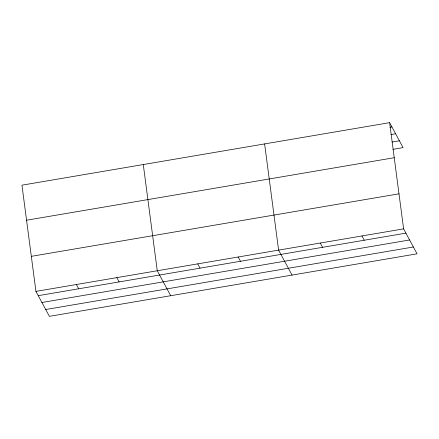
<?xml version="1.0" encoding="UTF-8"?>
<svg xmlns="http://www.w3.org/2000/svg" width="439" height="439" viewBox="0 0 439 439"><rect width="100%" height="100%" fill="white"/><g stroke="black" fill="none" stroke-linecap="round" stroke-linejoin="round"><path stroke-width="0.66" d="M389.629 122.657L21.95 185.176L35.938 291.386L49.371 316.343L417.05 253.824L403.611 228.867L389.629 122.657L403.062 147.614L392.982 149.331M389.914 127.283L391.934 126.937M390.902 134.564L395.605 133.763M392 142.049L399.391 140.793M26.565 220.224L394.244 157.711M31.323 256.338L398.996 193.818M35.938 291.386L403.611 228.867M38.237 295.666L405.916 233.147M41.914 302.487L409.592 239.974M45.7 309.517L413.373 247.003M361.945 235.952L364.249 240.232M320.272 243.036L322.577 247.316M292.039 275.083L278.6 250.126L264.618 143.915M238.157 257.002L240.462 261.282M197.715 263.877L200.019 268.158M170.705 295.71L157.266 270.753L143.284 164.543M116.823 277.629L119.128 281.909M76.381 284.505L78.685 288.785"/></g></svg>
